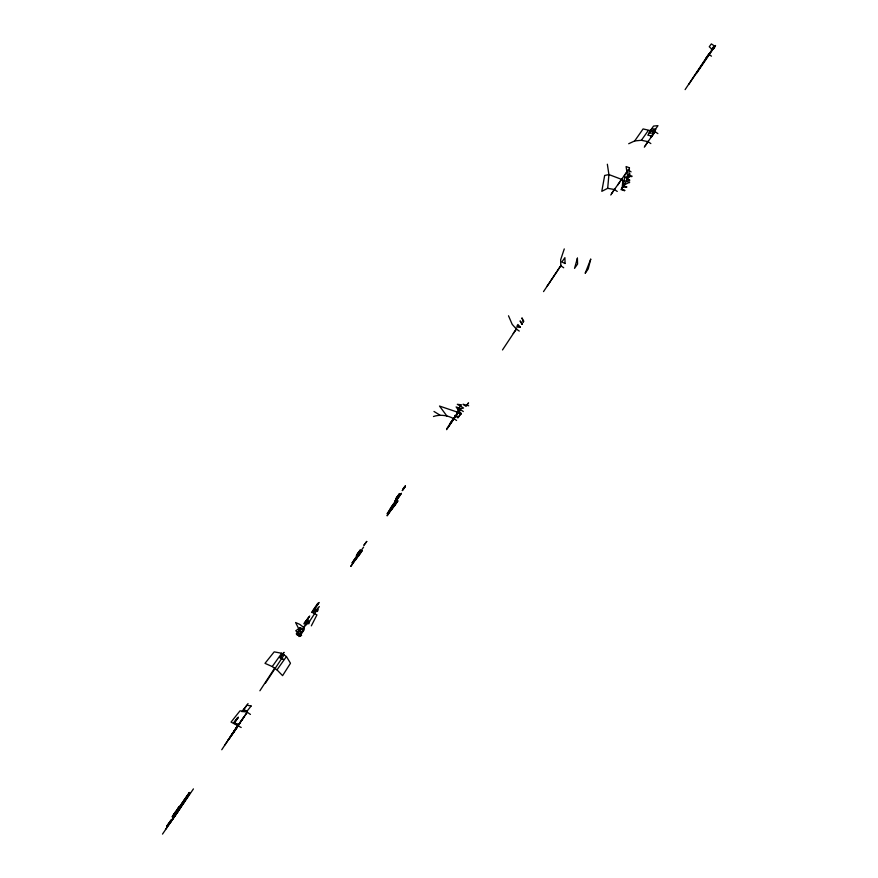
<?xml version="1.0" encoding="UTF-8"?>
<svg xmlns="http://www.w3.org/2000/svg" width="878" height="878" viewBox="0 0 878 878"><rect width="100%" height="100%" fill="white"/><g stroke="black" fill="none" stroke-linecap="round" stroke-linejoin="round"><path stroke-width="1.32" d="M624.401 181.296L621.547 179.353L608.915 174.568L604.668 175.468L601.792 191.338L607.686 188.32L608.915 174.568L607.346 164.219M300.495 634.333L304.095 629.317L300.1 627.726L295.732 630.777L300.495 634.333L300.1 627.726M354.306 561.108L350.948 566.31M355.667 557.684L352.243 562.974L363.635 547.071M564.269 248.913L560.658 259.767L560.812 265.782L543.526 291.606M359.234 554.347L355.634 559.835M360.66 550.835L352.133 562.809M358.389 556.334L362.164 550.627M390.567 510.579L387.165 515.825M393.937 503.215L387.055 513.751M395.232 504.181L391.621 509.69M398.711 496.663L389.371 510.809M394.123 506.529L397.899 500.822M387.45 513.893L401.422 493.271M311.339 625.849L316.947 614.863L313.018 613.042L319.329 606.566L308.068 623.578M713.902 48.63L715.493 45.524L705.89 58.211M453.75 418.071L446.661 428.892M458.195 411.991L448.669 426.379M460.511 409.148L446.606 429.682M502.49 349.949L516.582 328.657M520.336 327.22L517.142 325.606L517.921 324.498L520.336 327.22L516.308 327.011M550.33 281.531L547.071 286.261M553.897 276.153L550.627 280.894M557.475 270.753L554.194 275.505M557.782 270.084L561.075 265.321M614.699 188.989L610.748 195.004M621.865 178.827L617.783 184.995M628.56 169.421L624.39 175.677M648.337 141.106L644.331 147.197M651.267 137.341L655.383 131.118M685.114 89.611L709.04 53.646M177.082 809.823L179.353 806.322L172.154 816.836L175.424 811.92M162.507 834.1L193.434 788.894M259.899 690.766L274.616 668.224M185.543 799.002L183.568 801.888L189.966 792.746L189.033 794.162M187.804 795.501L189.703 792.615L182.163 803.491L185.137 799.09M185.938 798.925L184.929 800.341L190.241 792.856M165.525 829.469L188.09 796.335M265.419 683.139L284.077 654.911M224.867 744.972L247.267 712.201L250.439 714.429M688.725 84.475L714.22 46.644M317.814 603.219L311.547 612.471L318.099 609.661L312.678 610.803M696.375 73.587L715.493 45.524M628.703 143.729L634.706 140.93L643.091 128.934L655.054 131.689L657.874 133.599M174.667 815.41L178.508 809.944M234.305 730.529L247.267 712.201L240.034 710.785L231.057 722.1L241.198 727.489M390.447 508.274L401.301 493.546M450.337 423.031L460.335 409.488L463.31 411.541M513.235 333.497L516.352 329.063L512.192 324.355L508.505 315.784M611.483 193.654L628.242 169.959L631.084 171.879M645.154 145.715L655.054 131.689M171.605 820.118L184.698 801.471M231.144 735.369L243.788 717.359M168.554 824.804L181.406 806.564M227.995 740.176L240.374 722.627M221.761 749.735L237.982 725.195M350.827 566.156L362.076 550.835M387.176 515.507L397.778 501.086M169.344 824.025L177.96 811.689M228.565 739.715L236.95 727.807M634.706 140.93L641.379 140.282L648.26 130.559M319.252 602.495L313.347 610.781L317.562 611.461L314.423 609.277M309.747 615.972L304.885 622.809L308.957 623.709L305.807 621.514M248.035 703.563L242.932 710.73L247.102 711.608L243.897 709.369M276.987 669.881L286.437 656.557L281.717 653.254L274.177 651.86L265.002 663.351L272.246 666.567L276.987 669.881L282.584 675.643L290.486 663.252L286.437 656.557M272.246 666.567L281.717 653.254M318.527 603.219L312.447 611.593L317.814 610.605L313.545 610.089M301.472 632.808L302.723 631.095M390.425 508.625L394.365 503.731M450.107 423.668L453.465 419.596M467.096 404.692L468.556 402.881L466.031 406.349L463.024 404.275L468.676 405.779M166.798 826.165L167.237 825.55M298.948 636.539L301.626 635.442M433.469 416.501C441.206 413.878 450.063 415.722 456.582 420.474M607.686 188.32L614.391 189.505L617.256 191.448M641.379 140.282L648.008 141.665L650.839 143.575M433.984 411.464L439.933 415.118M708.656 54.271L711.465 56.159M560.812 265.782L563.709 267.768M516.352 329.063L519.293 331.083M461.005 414.394L458.02 412.342L439.516 406.053L446.847 415.963M629.438 167.808L628.846 174.711L631.732 176.676L632.061 176.138L627.715 177.06L626.091 166.546L629.438 167.808M622.82 180.539L622.217 187.464L626.859 186.816L626.53 187.354L623.643 185.379L626.574 181.186L622.82 180.539M283.605 659.576L280.422 657.479L284.044 652.332L280.027 657.984L283.605 659.576M624.741 177.136L623.259 185.423L629.691 182.141L629.361 182.679L626.442 180.692L629.405 176.478L624.741 177.136M300.078 636.133L296.896 634.07L300.485 628.977L296.512 634.564L300.078 636.133M300.265 635.343L303.832 630.36L300.254 628.78L296.292 633.762L300.265 635.343M300.814 632.972L304.446 627.902L299.639 624.324L295.59 622.524L300.814 632.972M590.718 259.208L588.194 268.953L585.165 273.31L590.718 259.208M577.395 258.176L574.541 268.372L577.57 264.026L577.395 258.176M309.275 622.524L305.105 621.942L309.023 617.004L303.997 623.929L309.275 622.524M309.55 621.492L304.205 623.062L308.529 620.044L303.349 627.704L309.55 621.492M356.325 556.026L359.706 551.307L356.325 556.026M356.819 554.775L360.221 550.034L356.819 554.775M363.975 545.15L366.73 541.463L363.975 545.15M394.87 501.173L398.129 496.63L394.87 501.173M395.572 499.648L398.842 495.071L395.572 499.648M396.241 498.166L399.545 493.568L396.241 498.166M402.333 490.561L404.923 487.103L402.333 490.561M403.211 488.651L405.307 485.962L403.211 488.651M455.089 415.47L457.943 417.895L461.191 413.253L458.645 416.754L455.089 415.47M456.582 412.572L459.688 408.248L456.121 406.953L460.687 413.066L456.582 412.572M458.338 409.159L461.466 404.802L457.328 404.308L463.551 408.04L458.338 409.159M521.949 324.333L522.498 323.631L520.072 320.898L521.949 324.333M523.244 322.006L523.804 321.304L521.916 317.869L523.244 322.006M565.059 263.51L561.865 261.984L564.905 257.66L565.059 263.51M651.421 135.936L651.081 136.507L653.945 132.424L651.103 130.504L647.788 135.19L651.421 135.936M653.21 132.94L652.87 133.511L655.745 129.417L652.091 128.671L648.765 133.368L653.21 132.94M655.449 129.176L655.098 129.757L657.995 125.642L653.528 126.081L649.402 131.996L655.449 129.176M629.658 180.111L629.339 180.648L626.475 178.695L629.932 173.778L626.321 178.849L629.658 180.111M624.73 190.328L624.423 190.844L621.536 188.891L624.467 184.72L620.987 189.659L624.73 190.328M711.784 49.124L711.399 49.75L714.176 45.799L711.356 43.9L709.259 46.764L711.784 49.124M175.787 811.799L173.526 815.278L179.781 806.202L175.787 811.799M176.237 811.656L174.733 813.972L180.22 806.092L176.324 811.623M176.687 811.513L175.798 812.874L180.648 805.971L176.687 811.513M177.126 811.371L176.741 811.963L181.066 805.861L177.126 811.371M184.654 799.189L180.714 805.159L189.461 792.461L184.654 799.189M171.111 820.03L166.743 826.187L171.111 820.03M237.773 717.567L234.02 722.89L237.653 724.537L233.614 722.813L237.773 717.567M238.333 717.304L234.602 722.605L237.817 724.855L234.174 723.154L238.333 717.304M251.119 706.011L247.003 711.224L241.878 711.608L246.959 705.199L251.119 706.011"/></g></svg>
